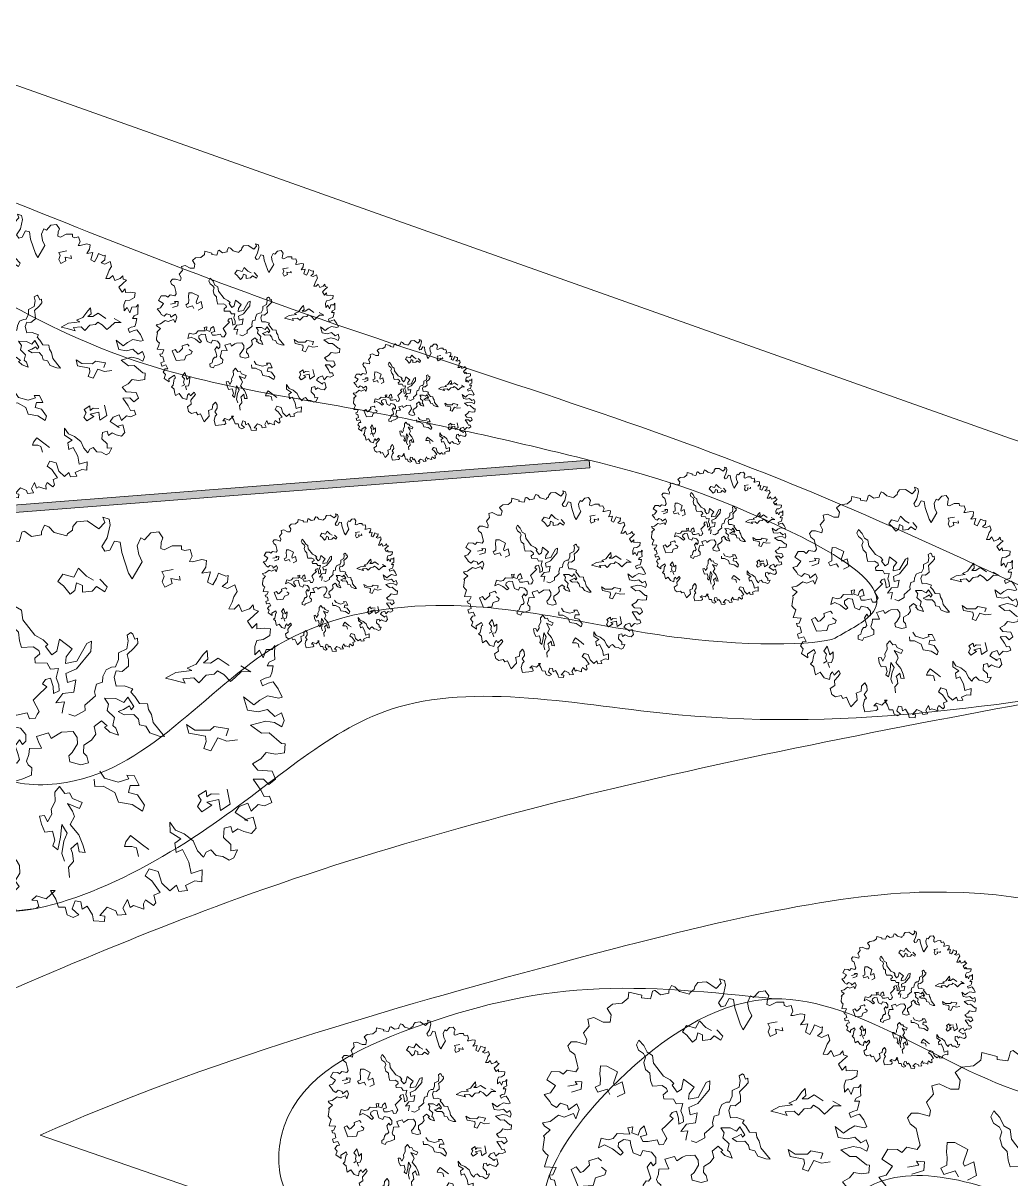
# Model space of a CAD drawing. Header units: metres. Extents: x -48 to 2360, y -1392 to 453.
# Drawn here: x 812.31 to 831.68, y 366.1 to 388.75 of the extents above; entities that cross this region are included whole.
import ezdxf

# ---------------------------------------------------------------- set-up
doc = ezdxf.new("R2010")
doc.units = ezdxf.units.M
doc.layers.get('0').update_dxf_attribs({"color": 200})
doc.layers.add('caminos', color=213, linetype='Continuous', lineweight=9, transparency=0.5)
doc.layers.add('JARDINERAS', color=93, linetype='Continuous', lineweight=5, transparency=0.4)
for name, color, linetype, lineweight in [('MURETE', 31, 'Continuous', 13), ('MUROS', 31, 'Continuous', 9), ('trazo', 7, 'Continuous', 18)]:
    doc.layers.add(name, color=color, linetype=linetype, lineweight=lineweight)
doc.layers.add('Vegetación-h', color=7, linetype='Continuous', lineweight=5, true_color=0x5f7f00, transparency=0.5)

# ---------------------------------------------------------------- blocks, each defined once
blk = doc.blocks.new('arb29')
at = {"layer": 'Vegetación-h', "linetype": 'Continuous'}
for points in [[(1.833, -0.001), (1.929, -0.073), (1.976, -0.118), (2.022, -0.099), (2.061, -0.145), (2.008, -0.196), (1.95, -0.203), (1.91, -0.281), (1.857, -0.222), (1.793, -0.275), (1.774, -0.339), (1.91, -0.373), (1.878, -0.373), (1.942, -0.326), (2.001, -0.411), (1.976, -0.47), (1.905, -0.477), (1.846, -0.47), (1.812, -0.517), (1.78, -0.47), (1.727, -0.504), (1.748, -0.587), (1.833, -0.626), (1.852, -0.679), (1.905, -0.653), (1.897, -0.73), (1.865, -0.764), (1.799, -0.751), (1.74, -0.764), (1.676, -0.73), (1.644, -0.764), (1.636, -0.815), (1.565, -0.778), (1.5, -0.706), (1.402, -0.672), (1.317, -0.666), (1.245, -0.613), (1.277, -0.698), (1.389, -0.725), (1.349, -0.778), (1.389, -0.855), (1.434, -0.81), (1.525, -0.9), (1.578, -0.991), (1.663, -0.927), (1.695, -1.031), (1.631, -1.044), (1.565, -1.11), (1.597, -1.148), (1.525, -1.182), (1.487, -1.135), (1.447, -1.201), (1.357, -1.161), (1.291, -1.071), (1.206, -1.076), (1.192, -1.148), (1.264, -1.169), (1.37, -1.246), (1.323, -1.286), (1.362, -1.345), (1.349, -1.377), (1.264, -1.35), (1.259, -1.39), (1.277, -1.435), (1.232, -1.435), (1.179, -1.435), (1.155, -1.462), (1.109, -1.403), (1.096, -1.488), (1.141, -1.533), (1.07, -1.566), (1.043, -1.533), (0.958, -1.526), (0.919, -1.619), (0.966, -1.611), (0.977, -1.658), (0.881, -1.683), (0.854, -1.637), (0.783, -1.579), (0.75, -1.619), (0.716, -1.56), (0.665, -1.566), (0.665, -1.645), (0.737, -1.677), (0.698, -1.717), (0.639, -1.709), (0.599, -1.651), (0.541, -1.67), (0.495, -1.611), (0.424, -1.552), (0.463, -1.539), (0.41, -1.637), (0.32, -1.637), (0.293, -1.69), (0.339, -1.677), (0.371, -1.722), (0.352, -1.749), (0.189, -1.826), (0.131, -1.741), (0.123, -1.651), (0.144, -1.611), (0.091, -1.573), (0.11, -1.494), (0.085, -1.43), (0.038, -1.39), (0.006, -1.462), (0.025, -1.539), (-0.039, -1.592), (-0.013, -1.632), (0.014, -1.69), (-0.047, -1.826), (-0.111, -1.762), (-0.164, -1.704), (-0.209, -1.741), (-0.255, -1.704), (-0.332, -1.755), (-0.398, -1.736), (-0.451, -1.658), (-0.398, -1.586), (-0.43, -1.515), (-0.398, -1.435), (-0.379, -1.377), (-0.417, -1.345), (-0.462, -1.435), (-0.502, -1.396), (-0.523, -1.443), (-0.51, -1.526), (-0.6, -1.526), (-0.691, -1.462), (-0.744, -1.526), (-0.783, -1.467), (-0.808, -1.416), (-0.874, -1.39), (-0.855, -1.35), (-0.867, -1.265), (-0.874, -1.22), (-0.855, -1.201), (-0.893, -1.156), (-0.972, -1.254), (-0.946, -1.312), (-1.063, -1.278), (-1.063, -1.201), (-1.122, -1.169), (-1.103, -1.097), (-1.057, -1.076), (-1.116, -1.018), (-1.18, -1.063), (-1.188, -1.063), (-1.225, -1.012), (-1.174, -0.967), (-1.225, -0.887), (-1.265, -0.895), (-1.297, -0.855), (-1.259, -0.836), (-1.252, -0.751), (-1.377, -0.783), (-1.377, -0.719), (-1.377, -0.653), (-1.414, -0.64), (-1.454, -0.613), (-1.462, -0.581), (-1.48, -0.477), (-1.499, -0.464), (-1.486, -0.451), (-1.448, -0.379), (-1.52, -0.36), (-1.552, -0.334), (-1.48, -0.294), (-1.414, -0.196), (-1.35, -0.196), (-1.265, -0.124), (-1.22, -0.171), (-1.22, -0.065), (-1.265, -0.014), (-1.331, -0.105), (-1.356, -0.065), (-1.435, -0.065), (-1.462, -0.124), (-1.526, -0.112), (-1.552, -0.086), (-1.637, -0.033), (-1.579, 0.007), (-1.552, 0.103), (-1.664, 0.129), (-1.643, 0.233), (-1.558, 0.26), (-1.513, 0.247), (-1.486, 0.305), (-1.39, 0.318), (-1.377, 0.364), (-1.403, 0.403), (-1.462, 0.494), (-1.526, 0.515), (-1.565, 0.56), (-1.545, 0.613), (-1.486, 0.632), (-1.382, 0.638), (-1.39, 0.691), (-1.448, 0.749), (-1.414, 0.84), (-1.454, 0.906), (-1.395, 0.946), (-1.284, 0.933), (-1.212, 0.957), (-1.225, 1.037), (-1.292, 1.088), (-1.252, 1.154), (-1.154, 1.199), (-1.108, 1.271), (-1.122, 1.337), (-0.978, 1.35), (-0.972, 1.324), (-0.874, 1.343), (-0.874, 1.382), (-0.88, 1.433), (-0.861, 1.447), (-0.855, 1.447), (-0.783, 1.422), (-0.704, 1.467), (-0.712, 1.492), (-0.704, 1.558), (-0.664, 1.558), (-0.6, 1.526), (-0.483, 1.532), (-0.483, 1.552), (-0.451, 1.598), (-0.457, 1.63), (-0.438, 1.683), (-0.353, 1.721), (-0.228, 1.688), (-0.196, 1.76), (-0.228, 1.8), (-0.17, 1.8), (-0.143, 1.755), (-0.13, 1.636), (-0.151, 1.545), (-0.111, 1.513), (-0.071, 1.539), (-0.058, 1.63), (-0.007, 1.636), (0.038, 1.552), (0.157, 1.396), (0.203, 1.356), (0.24, 1.532), (0.189, 1.585), (0.15, 1.656), (0.157, 1.734), (0.195, 1.728)], [(0.195, 1.728), (0.227, 1.806), (0.293, 1.838), (0.346, 1.8), (0.346, 1.755), (0.359, 1.702), (0.392, 1.702), (0.45, 1.76), (0.528, 1.787), (0.541, 1.755), (0.573, 1.755), (0.613, 1.779), (0.652, 1.728), (0.645, 1.675), (0.671, 1.683), (0.743, 1.728), (0.788, 1.734), (0.801, 1.675), (0.783, 1.611), (0.854, 1.649), (0.86, 1.552), (0.913, 1.545), (0.926, 1.611), (0.926, 1.662), (0.998, 1.656), (1.017, 1.67), (1.03, 1.611), (0.998, 1.558), (1.049, 1.558), (1.102, 1.611), (1.141, 1.558), (1.128, 1.505), (1.128, 1.454), (1.121, 1.388), (1.168, 1.401), (1.192, 1.454), (1.24, 1.401), (1.298, 1.447), (1.317, 1.492), (1.336, 1.454), (1.381, 1.454), (1.349, 1.396), (1.317, 1.337), (1.376, 1.29), (1.402, 1.343), (1.421, 1.297), (1.48, 1.324), (1.538, 1.337), (1.551, 1.278), (1.506, 1.225), (1.453, 1.199), (1.453, 1.14), (1.48, 1.069), (1.506, 1.122), (1.559, 1.069), (1.559, 1.148), (1.61, 1.167), (1.623, 1.207), (1.644, 1.135), (1.663, 1.088), (1.623, 1.05), (1.617, 1.01), (1.668, 1.029), (1.676, 0.965), (1.676, 0.925), (1.636, 0.899), (1.604, 0.866), (1.636, 0.827), (1.676, 0.866), (1.716, 0.893), (1.78, 0.848), (1.838, 0.789), (1.812, 0.768), (1.708, 0.755), (1.655, 0.696), (1.617, 0.638), (1.506, 0.677), (1.578, 0.574), (1.676, 0.592), (1.748, 0.638), (1.833, 0.6), (1.878, 0.651), (1.923, 0.592), (1.923, 0.534), (1.846, 0.547), (1.767, 0.534), (1.65, 0.456), (1.767, 0.417), (1.833, 0.443), (1.969, 0.39), (2.001, 0.398), (2.022, 0.318), (1.95, 0.281), (1.865, 0.267), (1.838, 0.196), (1.78, 0.129), (1.846, 0.09), (1.969, 0.124), (2.022, 0.065), (1.982, -0.001), (1.918, 0.031), (1.833, -0.001)], [(0.528, 1.559), (0.437, 1.507), (0.469, 1.475), (0.469, 1.422), (0.508, 1.382), (0.561, 1.435), (0.535, 1.475), (0.619, 1.487), (0.6, 1.52)], [(-0.124, 1.233), (-0.195, 1.246), (-0.286, 1.291), (-0.3, 1.2), (-0.404, 1.194), (-0.424, 1.115), (-0.365, 1.096), (-0.281, 1.044), (-0.254, 1.089), (-0.261, 1.161), (-0.202, 1.155), (-0.182, 1.096), (-0.104, 1.135), (-0.078, 1.187), (0.007, 1.167), (0.013, 1.214), (-0.072, 1.259)], [(1.291, 0.901), (1.174, 0.933), (1.122, 0.867), (1.063, 0.848), (1.089, 0.894), (1.057, 0.965), (1.037, 0.919), (1.004, 0.815), (0.939, 0.756), (0.985, 0.75), (0.855, 0.685), (0.782, 0.606), (0.861, 0.613), (0.966, 0.62), (0.932, 0.652), (1.024, 0.692), (1.082, 0.665), (1.122, 0.75), (1.187, 0.783), (1.206, 0.822), (1.272, 0.808), (1.35, 0.769), (1.376, 0.815), (1.415, 0.887), (1.494, 0.913), (1.39, 0.933)], [(0.059, 0.013), (0.118, 0.013), (0.189, 0.091), (0.17, 0.137), (0.202, 0.189), (0.235, 0.248), (0.215, 0.28), (0.209, 0.352), (0.254, 0.384), (0.241, 0.436), (0.248, 0.502), (0.287, 0.541), (0.32, 0.554), (0.326, 0.626), (0.306, 0.685), (0.365, 0.744), (0.352, 0.815), (0.326, 0.861), (0.352, 0.894), (0.372, 0.887), (0.404, 0.848), (0.424, 0.867), (0.444, 0.822), (0.424, 0.769), (0.385, 0.697), (0.411, 0.652), (0.431, 0.6), (0.392, 0.535), (0.34, 0.522), (0.34, 0.463), (0.385, 0.391), (0.451, 0.418), (0.535, 0.418), (0.528, 0.384), (0.574, 0.359), (0.633, 0.313), (0.705, 0.332), (0.73, 0.286), (0.769, 0.254), (0.809, 0.189), (0.946, 0.104), (0.9, 0.091), (0.809, 0.091), (0.757, 0.137), (0.698, 0.13), (0.672, 0.175), (0.619, 0.202), (0.535, 0.17), (0.476, 0.182), (0.515, 0.215), (0.555, 0.261), (0.58, 0.234), (0.594, 0.268), (0.515, 0.332), (0.496, 0.274), (0.417, 0.286), (0.32, 0.254), (0.372, 0.215), (0.378, 0.157), (0.463, 0.118), (0.469, 0.046), (0.503, 0.032), (0.548, -0.02), (0.463, -0.02), (0.404, 0.007), (0.424, 0.026), (0.359, 0.052), (0.313, -0.02), (0.352, -0.079), (0.333, -0.144), (0.281, -0.209), (0.3, -0.274), (0.34, -0.294), (0.372, -0.346), (0.313, -0.385), (0.209, -0.392), (0.183, -0.346), (0.202, -0.306), (0.222, -0.215), (0.202, -0.163), (0.15, -0.124), (0.052, -0.163), (0.027, -0.19), (-0.02, -0.249), (-0.059, -0.209), (-0.15, -0.274), (-0.118, -0.313), (-0.072, -0.359), (-0.176, -0.399), (-0.163, -0.451), (-0.163, -0.515), (-0.137, -0.542), (-0.098, -0.555), (-0.078, -0.62), (-0.143, -0.678), (-0.209, -0.724), (-0.215, -0.771), (-0.286, -0.771), (-0.306, -0.718), (-0.274, -0.685), (-0.281, -0.62), (-0.267, -0.567), (-0.241, -0.562), (-0.229, -0.522), (-0.261, -0.476), (-0.306, -0.418), (-0.286, -0.353), (-0.248, -0.385), (-0.229, -0.346), (-0.248, -0.288), (-0.313, -0.249), (-0.411, -0.261), (-0.417, -0.326), (-0.502, -0.32), (-0.554, -0.249), (-0.58, -0.202), (-0.646, -0.215), (-0.691, -0.268), (-0.678, -0.313), (-0.606, -0.353), (-0.626, -0.392), (-0.73, -0.353), (-0.828, -0.34), (-0.88, -0.392), (-0.887, -0.281), (-0.808, -0.274), (-0.763, -0.242), (-0.737, -0.177), (-0.606, -0.138), (-0.646, -0.079), (-0.599, -0.052), (-0.587, -0.118), (-0.515, -0.118), (-0.515, -0.052), (-0.483, 0), (-0.424, -0.085), (-0.483, -0.124), (-0.443, -0.17), (-0.385, -0.15), (-0.3, -0.098), (-0.261, -0.144), (-0.215, -0.124), (-0.209, -0.085), (-0.202, -0.052), (-0.286, 0.026), (-0.261, 0.078), (-0.209, 0.182), (-0.254, 0.195), (-0.241, 0.241), (-0.202, 0.268), (-0.156, 0.202), (-0.13, 0.143), (-0.091, 0.182), (-0.111, 0.234), (-0.156, 0.286), (-0.163, 0.372), (-0.229, 0.345), (-0.274, 0.384), (-0.378, 0.352), (-0.397, 0.391), (-0.365, 0.443), (-0.385, 0.47), (-0.443, 0.483), (-0.542, 0.443), (-0.58, 0.495), (-0.613, 0.567), (-0.672, 0.593), (-0.717, 0.658), (-0.717, 0.717), (-0.75, 0.75), (-0.815, 0.769), (-0.855, 0.815), (-0.848, 0.874), (-0.776, 0.835), (-0.717, 0.776), (-0.652, 0.763), (-0.613, 0.685), (-0.463, 0.587), (-0.378, 0.574), (-0.326, 0.547), (-0.339, 0.522), (-0.261, 0.47), (-0.229, 0.515), (-0.241, 0.626), (-0.104, 0.581), (-0.13, 0.495), (-0.118, 0.436), (-0.026, 0.489), (0.007, 0.672), (0.039, 0.704), (0.065, 0.613), (-0.007, 0.424), (-0.084, 0.352), (-0.046, 0.28), (0.02, 0.326), (0.039, 0.215), (-0.052, 0.17), (-0.084, 0.071), (-0.013, 0.104), (-0.007, 0.039), (0, 0)], [(-0.87, 0.204), (-0.804, 0.27), (-0.87, 0.379), (-0.935, 0.314), (-0.956, 0.336), (-0.956, 0.467), (-1.089, 0.488), (-1.154, 0.467), (-1.132, 0.379), (-1.11, 0.336), (-1.089, 0.27), (-1.132, 0.226), (-1.089, 0.183), (-1.001, 0.248), (-0.956, 0.204)], [(1.472, 0.291), (1.472, 0.357), (1.341, 0.336), (1.319, 0.291), (1.188, 0.248), (1.1, 0.27), (1.144, 0.204), (1.297, 0.226), (1.319, 0.183), (1.319, 0.117), (1.384, 0.117), (1.407, 0.248), (1.494, 0.248), (1.582, 0.291)], [(-1.422, 0.137), (-1.331, 0.189), (-1.363, 0.215), (-1.291, 0.234), (-1.272, 0.157), (-1.363, 0.091)], [(1.585, -0.229), (1.513, -0.249), (1.487, -0.288), (1.461, -0.235), (1.408, -0.301), (1.447, -0.333), (1.435, -0.399), (1.487, -0.431), (1.553, -0.346), (1.501, -0.333), (1.598, -0.274), (1.644, -0.365), (1.709, -0.281), (1.637, -0.163)], [(0.496, -0.385), (0.555, -0.431), (0.685, -0.424), (0.764, -0.365), (0.737, -0.34), (0.802, -0.32), (0.874, -0.392), (0.796, -0.418), (0.802, -0.483), (0.887, -0.476), (0.978, -0.542), (0.978, -0.601), (0.868, -0.574), (0.744, -0.594), (0.685, -0.522), (0.567, -0.503), (0.496, -0.529), (0.469, -0.47)], [(-0.804, -0.519), (-0.848, -0.496), (-0.935, -0.562), (-0.913, -0.605), (-0.956, -0.693), (-0.979, -0.715), (-1.044, -0.671), (-1.089, -0.715), (-0.956, -0.869), (-0.804, -0.803), (-0.804, -0.715), (-0.717, -0.65), (-0.717, -0.605), (-0.782, -0.584)], [(0.548, -1.384), (0.508, -1.298), (0.535, -1.234), (0.503, -1.168), (0.476, -1.136), (0.515, -1.064), (0.555, -1.136), (0.607, -1.123), (0.567, -1.064), (0.503, -0.992), (0.398, -0.927), (0.411, -0.848), (0.378, -0.809), (0.313, -0.757), (0.431, -0.764), (0.437, -0.705), (0.34, -0.698), (0.3, -0.66), (0.261, -0.678), (0.195, -0.633), (0.17, -0.698), (0.202, -0.776), (0.189, -0.855), (0.209, -0.894), (0.195, -0.973), (0.15, -0.927), (0.111, -0.946), (0.15, -1.012), (0.202, -1.07), (0.267, -1.037), (0.313, -1.109), (0.313, -1.161), (0.365, -1.181), (0.352, -1.064), (0.326, -0.953), (0.398, -1.012), (0.392, -1.089), (0.411, -1.2), (0.456, -1.259)], [(1.144, -0.912), (1.078, -0.89), (0.947, -0.846), (0.926, -0.912), (0.926, -0.956), (0.991, -0.934), (1.034, -0.934), (1.078, -1)], [(-0.685, -1.311), (-0.646, -1.266), (-0.678, -1.227), (-0.685, -1.161), (-0.744, -1.129), (-0.717, -1.037), (-0.665, -1.103), (-0.633, -1.155), (-0.599, -1.089), (-0.567, -1.188), (-0.567, -1.259), (-0.619, -1.286), (-0.574, -1.345)]]:
    blk.add_lwpolyline(points, dxfattribs=at)

msp = doc.modelspace()

# ---------------------------------------------------------------- hatches: boundary and pattern name
at = {"layer": 'MUROS', "ltscale": 7, "transparency": 33554687}
h = msp.add_hatch(color=256, dxfattribs=at)
h.dxf.hatch_style = 1
h.paths.add_polyline_path([(823.423, 380.039), (823.412, 380.188), (809.017, 379.065), (809.029, 378.916)])
h.paths.add_polyline_path([(807.733, 378.815), (807.721, 378.964), (804.744, 378.732), (803.996, 378.674), (802.6, 378.565), (802.612, 378.415), (804.307, 378.547), (804.361, 377.85), (804.511, 377.861), (804.456, 378.559)], flags=17)
h.paths.add_polyline_path([(804.462, 376.554), (804.501, 376.055), (804.651, 376.067), (804.589, 376.864), (804.439, 376.853), (804.451, 376.703), (800.177, 376.37), (800.028, 376.358), (800.078, 375.71), (800.228, 375.722), (800.189, 376.22)])
h.paths.add_polyline_path([(801.499, 386.59), (799.167, 387.393), (799.311, 385.549), (799.46, 385.56), (799.334, 387.177), (801.357, 386.48), (801.507, 384.566), (801.656, 384.578)], flags=17)
h.paths.add_polyline_path([(808.53, 385.315), (799.15, 388.546), (799.091, 388.372), (808.391, 385.169), (808.396, 385.104), (801.656, 384.578), (801.507, 384.566), (799.55, 384.414), (799.538, 384.563), (799.389, 384.552), (800.028, 376.358), (800.177, 376.37), (799.561, 384.264), (803.536, 384.574), (804.284, 384.633), (808.407, 384.954), (808.868, 379.054), (808.718, 379.042), (808.73, 378.892), (808.879, 378.904), (809.035, 376.91), (809.184, 376.922), (809.029, 378.916), (809.017, 379.065)])
h.paths.add_polyline_path([(803.685, 384.586), (803.536, 384.574), (803.996, 378.674), (804.146, 378.685)], flags=17)
h.paths.add_polyline_path([(804.284, 384.633), (804.134, 384.621), (804.594, 378.72), (804.744, 378.732)], flags=17)

# ---------------------------------------------------------------- linework, layer by layer
at = {"layer": 'caminos', "ltscale": 7, "transparency": 33554559}
msp.add_line((823.974, 363.051), (812.643, 366.954), dxfattribs=at)
msp.add_spline([(809.672, 368.744), (816.535, 371.6), (825.331, 374.086), (835.036, 375.972)], degree=3, dxfattribs=at)
msp.add_open_spline([(833.413, 371.26), (833.413, 371.26), (830.524, 372.249), (823.432, 370.56), (815.811, 368.378), (812.643, 366.954)], degree=3, dxfattribs=at)
at = {"layer": 'JARDINERAS', "transparency": 33554585}
for points in [[(779.989, 397.35), (783.805, 395.331), (787.591, 394.731), (793.205, 392.061), (796.65, 390.646), (802.531, 388.851), (817.61, 383.14), (826.335, 380.135), (835.101, 376.161)], [(809.184, 376.922), (811.177, 371.453), (815.781, 372.876), (819.526, 375.303), (825.164, 375.196), (835.036, 375.972)]]:
    msp.add_spline(points, degree=3, dxfattribs=at)
at = {"layer": 'JARDINERAS', "ltscale": 7, "transparency": 33554585}
for points in [[(808.53, 385.315), (811.134, 383.75), (814.235, 382.229), (819.117, 381.135), (823.412, 380.188), (826.827, 379.034), (828.988, 377.223), (828.284, 376.729)], [(827.049, 369.626), (823.383, 369.812), (819.93, 369.045), (817.43, 367.131), (817.372, 366.091), (820.026, 364.411), (823.974, 363.051)], [(844.087, 358.238), (843.002, 365.049), (838.646, 367.681), (832.252, 367.687), (826.859, 369.616), (823.985, 368.027), (822.577, 365.995), (828.939, 361.341)], [(844.087, 358.238), (842.402, 361.22), (840.657, 363.893), (837.517, 364.974), (835.311, 364.466), (832.209, 365.534), (828.656, 365.786), (827.862, 363.48), (829.884, 361.015)]]:
    msp.add_spline(points, degree=3, dxfattribs=at)
msp.add_open_spline([(809.029, 378.916), (809.583, 377.812), (810.397, 376.191), (811.479, 373.831), (814.602, 373.715), (816.626, 376.868), (821.133, 377.619), (825.113, 376.485), (828.113, 376.561), (828.284, 376.729)], degree=3, knots=[0, 0, 0, 0, 3.825934, 5.623077, 7.02159, 12.141109, 15.37054, 20.029451, 24.40321, 24.40321, 24.40321, 24.40321], dxfattribs=at)
at = {"layer": 'MURETE', "ltscale": 7, "transparency": 33554687}
for points in [[(809.017, 379.065), (823.412, 380.188)], [(823.412, 380.188), (823.423, 380.039)], [(809.029, 378.916), (823.423, 380.039)]]:
    msp.add_lwpolyline(points, dxfattribs=at)
at = {"layer": 'trazo', "transparency": 33554559}
msp.add_lwpolyline([(881.267, 318.158), (881.63, 319.65), (887.876, 361.616), (831.672, 380.608), (776.88, 400.069), (745.812, 410.32), (728.948, 415.271), (700.916, 425.427), (679.855, 432.029), (639.055, 445.528), (615.732, 452.518)], dxfattribs=at)

# ---------------------------------------------------------------- block references
at = {"transparency": 33554687, "rotation": 340.9917685399533}
for p, xscale, yscale, zscale in [((811.636, 382.31), 1.51900151276256, 1.51900151276256, 1.51900151276256), ((819.832, 381.373), 0.6636016678353907, 0.6636016678353907, 0.6636016678353907), ((825.791, 378.744), 0.7358080969932256, 0.7358080969932256, 0.7358080969932256), ((813.075, 375.225), 2.164549413702554, 2.164549413702554, 2.164549413702554), ((829.333, 377.463), 1.234941502034135, 1.234941502034135, 1.234941502034135), ((818.165, 377.826), 0.7358080969932256, 0.7358080969932256, 0.7358080969932256), ((829.51, 369.651), 0.7358080969932256, 0.7358080969932256, 0.7358080969932256), ((825.306, 366.857), 1.780749423520143, 1.780749423520143, 1.780749423520143), ((832.465, 365.045), 2.164549413702554, 2.164549413702554, 2.164549413702554)]:
    msp.add_blockref('arb29', p, dxfattribs=dict(at, xscale=xscale, yscale=yscale, zscale=zscale))
for p in [(816.499, 382.652), (822.523, 377.809), (819.868, 367.432)]:
    msp.add_blockref('arb29', p, dxfattribs=at)

doc.saveas('drawing.dxf')
